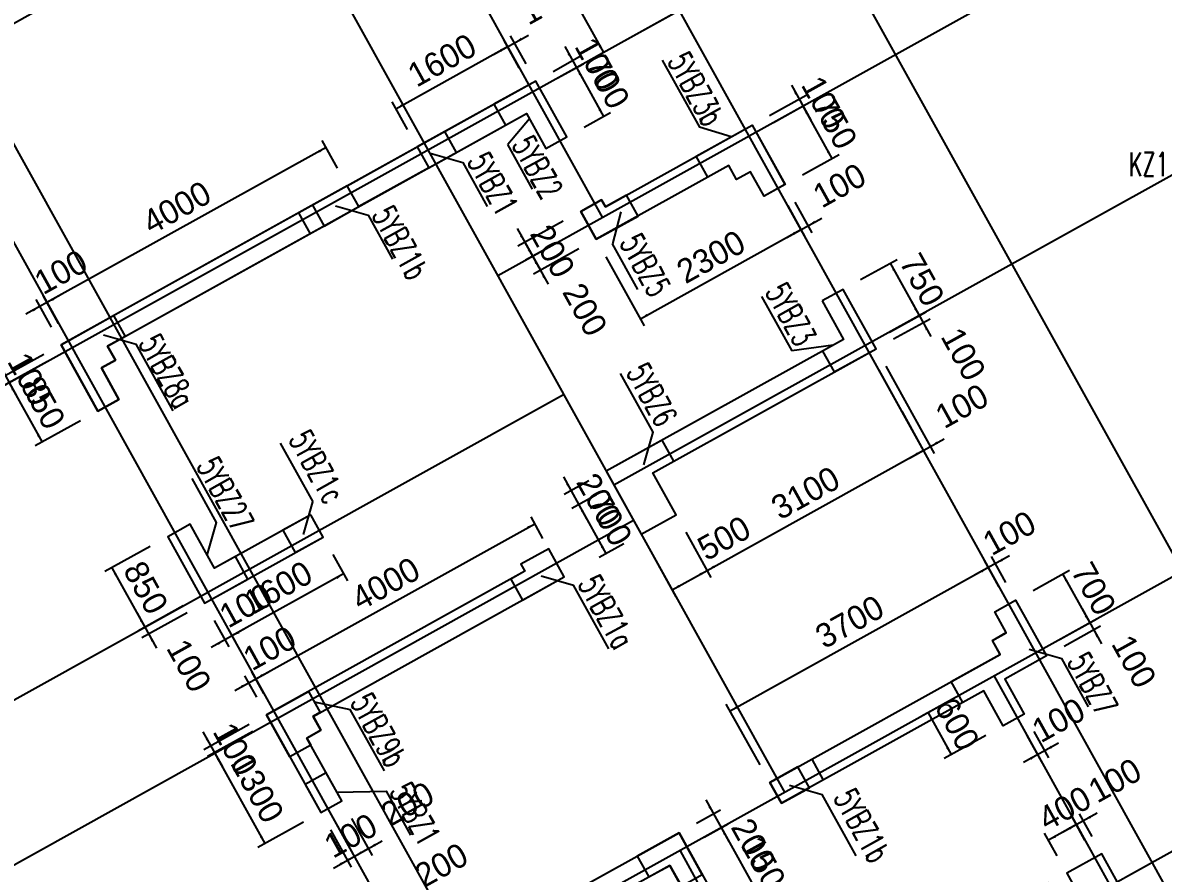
# Model space of a CAD drawing. Extents: x 387171 to 699106, y 11966 to 245688.
# Drawn here: x 493817 to 508102, y 124919 to 135566 of the extents above; entities that cross this region are included whole.
import ezdxf

# ---------------------------------------------------------------- set-up
doc = ezdxf.new("R2010")
doc.units = 0
doc.header["$LTSCALE"] = 100
doc.header["$MEASUREMENT"] = 0
doc.linetypes.add('DASHED', pattern=[19.05, 12.7, -6.35])
for name, color, linetype in [('22000', 2, 'Continuous'), ('b边缘构件', 235, 'Continuous'), ('colu-主楼', 7, 'Continuous'), ('COLU_DASH', 9, 'DASHED'), ('DOTE', 253, 'Continuous'), ('L-AXIS', 3, 'Continuous'), ('NUM', 7, 'Continuous'), ('wall-主楼', 2, 'Continuous'), ('Y阴影', 254, 'Continuous'), ('小尺寸', 4, 'Continuous'), ('边缘构件标注', 1, 'Continuous')]:
    doc.layers.add(name, color=color, linetype=linetype)
doc.styles.add('hztxt', font='hztxt')
doc.styles.get("Standard").update_dxf_attribs({"font": 'standard'})
doc.dimstyles.get("Standard").update_dxf_attribs({"dimtxt": 300, "dimasz": 100, "dimexe": 100, "dimexo": 250, "dimgap": 100, "dimtad": 0, "dimtoh": 1, "dimdec": 0, "dimdsep": 46, "dimcen": 0.09, "dimclrt": 7, "dimadec": 0, "dimazin": 0, "dimtfac": 1, "dimtdec": 4, "dimtofl": 0, "dimtmove": 0, "dimatfit": 3, "dimfxl": 1, "dimtolj": 1, "dimtzin": 0, "dimarcsym": 0})

# ---------------------------------------------------------------- blocks, each defined once
blk = doc.blocks.new('*D2511')
at = {"layer": 'L-AXIS', "color": 0, "linetype": 'ByBlock', "lineweight": -2}
for p, q in [((497348, 136753), (496946, 137476)), ((493061, 135204), (496995, 137389)), ((493414, 134569), (493012, 135292))]:
    blk.add_line(p, q, dxfattribs=at)
for points in [[(496995, 137389), (496915, 137326), (496899, 137355)], [(493061, 135204), (493140, 135267), (493156, 135238)]]:
    blk.add_solid(points, dxfattribs=at)
at = {"layer": 'L-AXIS', "color": 7, "linetype": 'Continuous', "lineweight": -2, "insert": (494834, 136667), "char_height": 300, "width": 790, "attachment_point": 5, "rotation": 29.0454, "style": 'hztxt'}
blk.add_mtext('4500', dxfattribs=at)
blk = doc.blocks.new('*D2811')
at = {"layer": 'L-AXIS', "color": 0, "linetype": 'ByBlock', "lineweight": -2}
for p, q in [((502575, 138566), (499922, 137091)), ((500009, 137140), (501093, 135192)), ((503658, 136618), (501005, 135143))]:
    blk.add_line(p, q, dxfattribs=at)
for points in [[(500009, 137140), (500072, 137060), (500043, 137044)], [(501093, 135192), (501029, 135271), (501059, 135287)]]:
    blk.add_solid(points, dxfattribs=at)
at = {"layer": 'L-AXIS', "color": 7, "linetype": 'Continuous', "lineweight": -2, "insert": (500857, 136336), "char_height": 300, "width": 775, "attachment_point": 5, "rotation": 299.0809, "style": 'hztxt'}
blk.add_mtext('2229', dxfattribs=at)
blk = doc.blocks.new('*D421')
at = {"layer": '小尺寸', "color": 0, "linetype": 'ByBlock', "lineweight": -2}
for p, q in [((507276, 125672), (506839, 125429)), ((507122, 125332), (506965, 125614)), ((507210, 125380), (507053, 125663))]:
    blk.add_line(p, q, dxfattribs=at)
for points in [[(507101, 125575), (507181, 125638), (507197, 125609)], [(507014, 125527), (506935, 125463), (506918, 125493)]]:
    blk.add_solid(points, dxfattribs=at)
at = {"layer": '小尺寸', "color": 7, "linetype": 'Continuous', "lineweight": -2, "insert": (507496, 126080), "char_height": 300, "width": 476.67, "attachment_point": 5, "rotation": 29.0454, "style": 'hztxt'}
blk.add_mtext('100', dxfattribs=at)
blk = doc.blocks.new('*D2886')
at = {"layer": '小尺寸', "color": 0, "linetype": 'ByBlock', "lineweight": -2}
for p, q in [((507122, 125332), (506965, 125614)), ((506772, 125138), (506616, 125420)), ((507014, 125527), (506664, 125332))]:
    blk.add_line(p, q, dxfattribs=at)
for points in [[(507014, 125527), (506935, 125463), (506918, 125493)], [(506664, 125332), (506744, 125395), (506760, 125366)]]:
    blk.add_solid(points, dxfattribs=at)
at = {"layer": '小尺寸', "color": 7, "linetype": 'Continuous', "lineweight": -2, "insert": (506867, 125731), "char_height": 300, "width": 576.67, "attachment_point": 5, "rotation": 29.0454, "style": 'hztxt'}
blk.add_mtext('400', dxfattribs=at)
blk = doc.blocks.new('*D3375')
at = {"layer": '小尺寸', "color": 0, "linetype": 'ByBlock', "lineweight": -2}
for p, q in [((506675, 124798), (506107, 124482)), ((506194, 124531), (506389, 124181)), ((506869, 124448), (506301, 124132))]:
    blk.add_line(p, q, dxfattribs=at)
for points in [[(506194, 124531), (506257, 124451), (506228, 124435)], [(506389, 124181), (506325, 124260), (506355, 124277)]]:
    blk.add_solid(points, dxfattribs=at)
at = {"layer": '小尺寸', "color": 7, "linetype": 'Continuous', "lineweight": -2, "insert": (506593, 124328), "char_height": 300, "width": 576.67, "attachment_point": 5, "rotation": 299.0454, "style": 'hztxt'}
blk.add_mtext('400', dxfattribs=at)
blk = doc.blocks.new('*D3828')
at = {"layer": '小尺寸', "color": 0, "linetype": 'ByBlock', "lineweight": -2}
for p, q in [((501004, 129655), (500695, 129484)), ((500782, 129532), (501122, 128920)), ((501344, 129043), (501035, 128872))]:
    blk.add_line(p, q, dxfattribs=at)
for points in [[(500782, 129532), (500845, 129453), (500816, 129437)], [(501122, 128920), (501059, 128999), (501088, 129016)]]:
    blk.add_solid(points, dxfattribs=at)
at = {"layer": '小尺寸', "color": 7, "linetype": 'Continuous', "lineweight": -2, "insert": (501171, 129348), "char_height": 300, "width": 566.67, "attachment_point": 5, "rotation": 299.0454, "style": 'hztxt'}
blk.add_mtext('700', dxfattribs=at)
blk = doc.blocks.new('*D3771')
at = {"layer": '小尺寸', "color": 0, "linetype": 'ByBlock', "lineweight": -2}
for p, q in [((502121, 129189), (502436, 128620)), ((501683, 128946), (501999, 128378)), ((501950, 128465), (502388, 128708))]:
    blk.add_line(p, q, dxfattribs=at)
for points in [[(502388, 128708), (502308, 128645), (502292, 128674)], [(501950, 128465), (502030, 128528), (502046, 128499)]]:
    blk.add_solid(points, dxfattribs=at)
at = {"layer": '小尺寸', "color": 7, "linetype": 'Continuous', "lineweight": -2, "insert": (502601, 129113), "char_height": 300, "width": 566.67, "attachment_point": 5, "rotation": 29.0454, "style": 'hztxt'}
blk.add_mtext('500', dxfattribs=at)
blk = doc.blocks.new('*D1862')
at = {"layer": '小尺寸', "color": 0, "linetype": 'ByBlock', "lineweight": -2}
for p, q in [((504539, 131218), (505146, 130125)), ((504627, 131267), (505234, 130174)), ((504923, 130116), (505360, 130359))]:
    blk.add_line(p, q, dxfattribs=at)
for points in [[(505185, 130261), (505265, 130325), (505281, 130295)], [(505098, 130213), (505018, 130150), (505002, 130179)]]:
    blk.add_solid(points, dxfattribs=at)
at = {"layer": '小尺寸', "color": 7, "linetype": 'Continuous', "lineweight": -2, "insert": (505580, 130767), "char_height": 300, "width": 476.67, "attachment_point": 5, "rotation": 29.0454, "style": 'hztxt'}
blk.add_mtext('100', dxfattribs=at)
blk = doc.blocks.new('*D3743')
at = {"layer": '小尺寸', "color": 0, "linetype": 'ByBlock', "lineweight": -2}
for p, q in [((496652, 126781), (496084, 126465)), ((496074, 126689), (496317, 126251)), ((496700, 126693), (496132, 126378))]:
    blk.add_line(p, q, dxfattribs=at)
for points in [[(496171, 126514), (496108, 126593), (496137, 126609)], [(496220, 126426), (496283, 126347), (496254, 126331)]]:
    blk.add_solid(points, dxfattribs=at)
at = {"layer": '小尺寸', "color": 7, "linetype": 'Continuous', "lineweight": -2, "insert": (496480, 126472), "char_height": 300, "width": 476.67, "attachment_point": 5, "rotation": 299.0454, "style": 'hztxt'}
blk.add_mtext('100', dxfattribs=at)
blk = doc.blocks.new('*D3675')
at = {"layer": '小尺寸', "color": 0, "linetype": 'ByBlock', "lineweight": -2}
for p, q in [((496700, 126693), (496132, 126378)), ((496220, 126426), (496851, 125290)), ((497332, 125557), (496763, 125241))]:
    blk.add_line(p, q, dxfattribs=at)
for points in [[(496220, 126426), (496283, 126347), (496254, 126331)], [(496851, 125290), (496788, 125369), (496817, 125385)]]:
    blk.add_solid(points, dxfattribs=at)
at = {"layer": '小尺寸', "color": 7, "linetype": 'Continuous', "lineweight": -2, "insert": (496754, 125979), "char_height": 300, "width": 690, "attachment_point": 5, "rotation": 299.0454, "style": 'hztxt'}
blk.add_mtext('1300', dxfattribs=at)
blk = doc.blocks.new('*D3906')
at = {"layer": '小尺寸', "color": 0, "linetype": 'ByBlock', "lineweight": -2}
for p, q in [((495414, 129010), (494846, 128694)), ((494933, 128743), (495346, 128000)), ((495827, 128267), (495258, 127951))]:
    blk.add_line(p, q, dxfattribs=at)
for points in [[(494933, 128743), (494996, 128664), (494967, 128648)], [(495346, 128000), (495283, 128079), (495312, 128095)]]:
    blk.add_solid(points, dxfattribs=at)
at = {"layer": '小尺寸', "color": 7, "linetype": 'Continuous', "lineweight": -2, "insert": (495358, 128493), "char_height": 300, "width": 566.67, "attachment_point": 5, "rotation": 299.0454, "style": 'hztxt'}
blk.add_mtext('850', dxfattribs=at)
blk = doc.blocks.new('*D4111')
at = {"layer": '小尺寸', "color": 0, "linetype": 'ByBlock', "lineweight": -2}
for p, q in [((495249, 128175), (495491, 127738)), ((495827, 128267), (495258, 127951)), ((495875, 128180), (495307, 127864))]:
    blk.add_line(p, q, dxfattribs=at)
for points in [[(495346, 128000), (495283, 128079), (495312, 128095)], [(495394, 127913), (495457, 127833), (495428, 127817)]]:
    blk.add_solid(points, dxfattribs=at)
at = {"layer": '小尺寸', "color": 7, "linetype": 'Continuous', "lineweight": -2, "insert": (495899, 127518), "char_height": 300, "width": 476.67, "attachment_point": 5, "rotation": 299.0454, "style": 'hztxt'}
blk.add_mtext('100', dxfattribs=at)
blk = doc.blocks.new('*D267')
at = {"layer": '小尺寸', "color": 0, "linetype": 'ByBlock', "lineweight": -2}
for p, q in [((494079, 131414), (493510, 131099)), ((493501, 131322), (493744, 130885)), ((494127, 131327), (493559, 131011))]:
    blk.add_line(p, q, dxfattribs=at)
for points in [[(493598, 131147), (493535, 131227), (493564, 131243)], [(493646, 131060), (493710, 130980), (493680, 130964)]]:
    blk.add_solid(points, dxfattribs=at)
at = {"layer": '小尺寸', "color": 7, "linetype": 'Continuous', "lineweight": -2, "insert": (493907, 131106), "char_height": 300, "width": 476.67, "attachment_point": 5, "rotation": 299.0454, "style": 'hztxt'}
blk.add_mtext('100', dxfattribs=at)
blk = doc.blocks.new('*D2731')
at = {"layer": '小尺寸', "color": 0, "linetype": 'ByBlock', "lineweight": -2}
for p, q in [((494127, 131327), (493559, 131011)), ((493646, 131060), (494059, 130317)), ((494540, 130584), (493972, 130268))]:
    blk.add_line(p, q, dxfattribs=at)
for points in [[(493646, 131060), (493710, 130980), (493680, 130964)], [(494059, 130317), (493996, 130396), (494025, 130412)]]:
    blk.add_solid(points, dxfattribs=at)
at = {"layer": '小尺寸', "color": 7, "linetype": 'Continuous', "lineweight": -2, "insert": (494071, 130810), "char_height": 300, "width": 566.67, "attachment_point": 5, "rotation": 299.0454, "style": 'hztxt'}
blk.add_mtext('850', dxfattribs=at)
blk = doc.blocks.new('*D2961')
at = {"layer": '小尺寸', "color": 0, "linetype": 'ByBlock', "lineweight": -2}
for p, q in [((500461, 134958), (500791, 135142)), ((500606, 135268), (500849, 134831)), ((500509, 134871), (500839, 135054))]:
    blk.add_line(p, q, dxfattribs=at)
for points in [[(500703, 135093), (500640, 135172), (500669, 135189)], [(500752, 135006), (500815, 134926), (500786, 134910)]]:
    blk.add_solid(points, dxfattribs=at)
at = {"layer": '小尺寸', "color": 7, "linetype": 'Continuous', "lineweight": -2, "insert": (501012, 135051), "char_height": 300, "width": 476.67, "attachment_point": 5, "rotation": 299.0454, "style": 'hztxt'}
blk.add_mtext('100', dxfattribs=at)
blk = doc.blocks.new('*D2905')
at = {"layer": '小尺寸', "color": 0, "linetype": 'ByBlock', "lineweight": -2}
for p, q in [((500509, 134871), (500839, 135054)), ((500752, 135006), (501092, 134394)), ((500849, 134259), (501179, 134442))]:
    blk.add_line(p, q, dxfattribs=at)
for points in [[(500752, 135006), (500815, 134926), (500786, 134910)], [(501092, 134394), (501028, 134473), (501058, 134489)]]:
    blk.add_solid(points, dxfattribs=at)
at = {"layer": '小尺寸', "color": 7, "linetype": 'Continuous', "lineweight": -2, "insert": (501140, 134821), "char_height": 300, "width": 566.67, "attachment_point": 5, "rotation": 299.0454, "style": 'hztxt'}
blk.add_mtext('700', dxfattribs=at)
blk = doc.blocks.new('*D3134')
at = {"layer": '小尺寸', "color": 0, "linetype": 'ByBlock', "lineweight": -2}
for p, q in [((500035, 135004), (499841, 135354)), ((498490, 134490), (499889, 135267)), ((498636, 134228), (498442, 134577))]:
    blk.add_line(p, q, dxfattribs=at)
for points in [[(499889, 135267), (499810, 135203), (499794, 135233)], [(498490, 134490), (498570, 134553), (498586, 134524)]]:
    blk.add_solid(points, dxfattribs=at)
at = {"layer": '小尺寸', "color": 7, "linetype": 'Continuous', "lineweight": -2, "insert": (499068, 135097), "char_height": 300, "width": 685, "attachment_point": 5, "rotation": 29.0454, "style": 'hztxt'}
blk.add_mtext('1600', dxfattribs=at)
blk = doc.blocks.new('*D3335')
at = {"layer": '小尺寸', "color": 0, "linetype": 'ByBlock', "lineweight": -2}
for p, q in [((499714, 135170), (500151, 135412)), ((500035, 135004), (499841, 135354)), ((500122, 135053), (499928, 135403))]:
    blk.add_line(p, q, dxfattribs=at)
for points in [[(499977, 135315), (500056, 135378), (500072, 135349)], [(499889, 135267), (499810, 135203), (499794, 135233)]]:
    blk.add_solid(points, dxfattribs=at)
at = {"layer": '小尺寸', "color": 7, "linetype": 'Continuous', "lineweight": -2, "insert": (500371, 135820), "char_height": 300, "width": 476.67, "attachment_point": 5, "rotation": 29.0454, "style": 'hztxt'}
blk.add_mtext('100', dxfattribs=at)
blk = doc.blocks.new('*D1401')
at = {"layer": '小尺寸', "color": 0, "linetype": 'ByBlock', "lineweight": -2}
for p, q in [((500009, 132992), (500300, 132467)), ((500587, 133084), (500018, 132768)), ((500684, 132909), (500115, 132593))]:
    blk.add_line(p, q, dxfattribs=at)
for points in [[(500106, 132817), (500043, 132896), (500072, 132912)], [(500203, 132642), (500266, 132563), (500237, 132546)]]:
    blk.add_solid(points, dxfattribs=at)
at = {"layer": '小尺寸', "color": 7, "linetype": 'Continuous', "lineweight": -2, "insert": (500453, 132706), "char_height": 300, "width": 566.67, "attachment_point": 5, "rotation": 299.0454, "style": 'hztxt'}
blk.add_mtext('200', dxfattribs=at)
blk = doc.blocks.new('*D1905')
at = {"layer": '小尺寸', "color": 0, "linetype": 'ByBlock', "lineweight": -2}
for p, q in [((503398, 133273), (503612, 132888)), ((503486, 133321), (503699, 132937)), ((503389, 132878), (503826, 133121))]:
    blk.add_line(p, q, dxfattribs=at)
for points in [[(503651, 133024), (503730, 133087), (503746, 133058)], [(503563, 132976), (503484, 132912), (503468, 132942)]]:
    blk.add_solid(points, dxfattribs=at)
at = {"layer": '小尺寸', "color": 7, "linetype": 'Continuous', "lineweight": -2, "insert": (504046, 133529), "char_height": 300, "width": 476.67, "attachment_point": 5, "rotation": 29.0454, "style": 'hztxt'}
blk.add_mtext('100', dxfattribs=at)
blk = doc.blocks.new('*D218')
at = {"layer": '小尺寸', "color": 0, "linetype": 'ByBlock', "lineweight": -2}
for p, q in [((500684, 132909), (500115, 132593)), ((500106, 132817), (500397, 132292)), ((500781, 132734), (500213, 132418))]:
    blk.add_line(p, q, dxfattribs=at)
for points in [[(500203, 132642), (500140, 132721), (500169, 132737)], [(500300, 132467), (500363, 132388), (500334, 132372)]]:
    blk.add_solid(points, dxfattribs=at)
at = {"layer": '小尺寸', "color": 7, "linetype": 'Continuous', "lineweight": -2, "insert": (500859, 131975), "char_height": 300, "width": 566.67, "attachment_point": 5, "rotation": 299.0454, "style": 'hztxt'}
blk.add_mtext('200', dxfattribs=at)
blk = doc.blocks.new('*D450')
at = {"layer": '小尺寸', "color": 0, "linetype": 'ByBlock', "lineweight": -2}
for p, q in [((503398, 133273), (503612, 132888)), ((501553, 131859), (503563, 132976)), ((501121, 132637), (501601, 131771))]:
    blk.add_line(p, q, dxfattribs=at)
for points in [[(503563, 132976), (503484, 132912), (503468, 132942)], [(501553, 131859), (501632, 131922), (501648, 131893)]]:
    blk.add_solid(points, dxfattribs=at)
at = {"layer": '小尺寸', "color": 7, "linetype": 'Continuous', "lineweight": -2, "insert": (502437, 132636), "char_height": 300, "width": 780, "attachment_point": 5, "rotation": 29.0454, "style": 'hztxt'}
blk.add_mtext('2300', dxfattribs=at)
blk = doc.blocks.new('*D699')
at = {"layer": '小尺寸', "color": 0, "linetype": 'ByBlock', "lineweight": -2}
for p, q in [((503444, 134785), (503686, 134348)), ((503170, 134404), (503628, 134658)), ((503219, 134317), (503677, 134571))]:
    blk.add_line(p, q, dxfattribs=at)
for points in [[(503541, 134610), (503478, 134689), (503507, 134705)], [(503589, 134523), (503652, 134443), (503623, 134427)]]:
    blk.add_solid(points, dxfattribs=at)
at = {"layer": '小尺寸', "color": 7, "linetype": 'Continuous', "lineweight": -2, "insert": (503850, 134568), "char_height": 300, "width": 476.67, "attachment_point": 5, "rotation": 299.0454, "style": 'hztxt'}
blk.add_mtext('100', dxfattribs=at)
blk = doc.blocks.new('*D1258')
at = {"layer": '小尺寸', "color": 0, "linetype": 'ByBlock', "lineweight": -2}
for p, q in [((503219, 134317), (503677, 134571)), ((503589, 134523), (503953, 133867)), ((503583, 133661), (504041, 133915))]:
    blk.add_line(p, q, dxfattribs=at)
for points in [[(503589, 134523), (503652, 134443), (503623, 134427)], [(503953, 133867), (503890, 133946), (503919, 133962)]]:
    blk.add_solid(points, dxfattribs=at)
at = {"layer": '小尺寸', "color": 7, "linetype": 'Continuous', "lineweight": -2, "insert": (503990, 134316), "char_height": 300, "width": 566.67, "attachment_point": 5, "rotation": 299.0454, "style": 'hztxt'}
blk.add_mtext('750', dxfattribs=at)
blk = doc.blocks.new('*D3668')
at = {"layer": '小尺寸', "color": 0, "linetype": 'ByBlock', "lineweight": -2}
for p, q in [((504311, 132350), (504769, 132604)), ((504682, 132555), (505046, 131900)), ((504675, 131694), (505133, 131948))]:
    blk.add_line(p, q, dxfattribs=at)
for points in [[(504682, 132555), (504745, 132476), (504716, 132460)], [(505046, 131900), (504983, 131979), (505012, 131995)]]:
    blk.add_solid(points, dxfattribs=at)
at = {"layer": '小尺寸', "color": 7, "linetype": 'Continuous', "lineweight": -2, "insert": (505082, 132349), "char_height": 300, "width": 566.67, "attachment_point": 5, "rotation": 299.0454, "style": 'hztxt'}
blk.add_mtext('750', dxfattribs=at)
blk = doc.blocks.new('*D3882')
at = {"layer": '小尺寸', "color": 0, "linetype": 'ByBlock', "lineweight": -2}
for p, q in [((504949, 132075), (505191, 131638)), ((504675, 131694), (505133, 131948)), ((504724, 131607), (505182, 131861))]:
    blk.add_line(p, q, dxfattribs=at)
for points in [[(505046, 131900), (504983, 131979), (505012, 131995)], [(505094, 131812), (505157, 131733), (505128, 131717)]]:
    blk.add_solid(points, dxfattribs=at)
at = {"layer": '小尺寸', "color": 7, "linetype": 'Continuous', "lineweight": -2, "insert": (505599, 131418), "char_height": 300, "width": 476.67, "attachment_point": 5, "rotation": 299.0454, "style": 'hztxt'}
blk.add_mtext('100', dxfattribs=at)
blk = doc.blocks.new('*D4115')
at = {"layer": '小尺寸', "color": 0, "linetype": 'ByBlock', "lineweight": -2}
for p, q in [((500588, 129882), (500879, 129357)), ((500907, 129830), (500598, 129658)), ((501004, 129655), (500695, 129484))]:
    blk.add_line(p, q, dxfattribs=at)
for points in [[(500685, 129707), (500622, 129786), (500651, 129802)], [(500782, 129532), (500845, 129453), (500816, 129437)]]:
    blk.add_solid(points, dxfattribs=at)
at = {"layer": '小尺寸', "color": 7, "linetype": 'Continuous', "lineweight": -2, "insert": (501033, 129596), "char_height": 300, "width": 566.67, "attachment_point": 5, "rotation": 299.0454, "style": 'hztxt'}
blk.add_mtext('200', dxfattribs=at)
blk = doc.blocks.new('*D2164')
at = {"layer": '小尺寸', "color": 0, "linetype": 'ByBlock', "lineweight": -2}
for p, q in [((504831, 130694), (505146, 130125)), ((502388, 128708), (505098, 130213)), ((502121, 129189), (502436, 128620))]:
    blk.add_line(p, q, dxfattribs=at)
for points in [[(505098, 130213), (505018, 130150), (505002, 130179)], [(502388, 128708), (502467, 128771), (502483, 128742)]]:
    blk.add_solid(points, dxfattribs=at)
at = {"layer": '小尺寸', "color": 7, "linetype": 'Continuous', "lineweight": -2, "insert": (503621, 129679), "char_height": 300, "width": 775, "attachment_point": 5, "rotation": 29.0454, "style": 'hztxt'}
blk.add_mtext('3100', dxfattribs=at)
blk = doc.blocks.new('*D4080')
at = {"layer": '小尺寸', "color": 0, "linetype": 'ByBlock', "lineweight": -2}
for p, q in [((505582, 127165), (505069, 126879)), ((505156, 126928), (505447, 126404)), ((505879, 126643), (505360, 126355))]:
    blk.add_line(p, q, dxfattribs=at)
for points in [[(505156, 126928), (505219, 126849), (505190, 126833)], [(505447, 126404), (505384, 126483), (505413, 126499)]]:
    blk.add_solid(points, dxfattribs=at)
at = {"layer": '小尺寸', "color": 7, "linetype": 'Continuous', "lineweight": -2, "insert": (505520, 126787), "char_height": 300, "width": 556.67, "attachment_point": 5, "rotation": 299.0454, "style": 'hztxt'}
blk.add_mtext('600', dxfattribs=at)
blk = doc.blocks.new('*D4317')
at = {"layer": '小尺寸', "color": 0, "linetype": 'ByBlock', "lineweight": -2}
for p, q in [((506472, 128459), (506930, 128714)), ((506842, 128665), (507182, 128053)), ((506812, 127848), (507269, 128102))]:
    blk.add_line(p, q, dxfattribs=at)
for points in [[(506842, 128665), (506905, 128586), (506876, 128570)], [(507182, 128053), (507119, 128133), (507148, 128149)]]:
    blk.add_solid(points, dxfattribs=at)
at = {"layer": '小尺寸', "color": 7, "linetype": 'Continuous', "lineweight": -2, "insert": (507231, 128481), "char_height": 300, "width": 566.67, "attachment_point": 5, "rotation": 299.0454, "style": 'hztxt'}
blk.add_mtext('700', dxfattribs=at)
blk = doc.blocks.new('*D2427')
at = {"layer": '小尺寸', "color": 0, "linetype": 'ByBlock', "lineweight": -2}
for p, q in [((507085, 128228), (507328, 127791)), ((506812, 127848), (507269, 128102)), ((506860, 127760), (507318, 128014))]:
    blk.add_line(p, q, dxfattribs=at)
for points in [[(507182, 128053), (507119, 128133), (507148, 128149)], [(507231, 127966), (507294, 127886), (507265, 127870)]]:
    blk.add_solid(points, dxfattribs=at)
at = {"layer": '小尺寸', "color": 7, "linetype": 'Continuous', "lineweight": -2, "insert": (507736, 127571), "char_height": 300, "width": 476.67, "attachment_point": 5, "rotation": 299.0454, "style": 'hztxt'}
blk.add_mtext('100', dxfattribs=at)
blk = doc.blocks.new('*D2667')
at = {"layer": '小尺寸', "color": 0, "linetype": 'ByBlock', "lineweight": -2}
for p, q in [((506394, 126643), (506576, 126315)), ((506481, 126692), (506664, 126363)), ((506790, 126548), (506353, 126305))]:
    blk.add_line(p, q, dxfattribs=at)
for points in [[(506615, 126451), (506694, 126514), (506711, 126485)], [(506528, 126402), (506448, 126339), (506432, 126368)]]:
    blk.add_solid(points, dxfattribs=at)
at = {"layer": '小尺寸', "color": 7, "linetype": 'Continuous', "lineweight": -2, "insert": (506790, 126834), "char_height": 300, "width": 476.67, "attachment_point": 5, "rotation": 29.0454, "style": 'hztxt'}
blk.add_mtext('100', dxfattribs=at)
blk = doc.blocks.new('*D3154')
at = {"layer": '小尺寸', "color": 0, "linetype": 'ByBlock', "lineweight": -2}
for p, q in [((506175, 128891), (505738, 128649)), ((506132, 128557), (505951, 128882)), ((506044, 128508), (505864, 128833))]:
    blk.add_line(p, q, dxfattribs=at)
for points in [[(506000, 128794), (506079, 128857), (506095, 128828)], [(505913, 128746), (505833, 128683), (505817, 128712)]]:
    blk.add_solid(points, dxfattribs=at)
at = {"layer": '小尺寸', "color": 7, "linetype": 'Continuous', "lineweight": -2, "insert": (506174, 129177), "char_height": 300, "width": 476.67, "attachment_point": 5, "rotation": 29.0454, "style": 'hztxt'}
blk.add_mtext('100', dxfattribs=at)
blk = doc.blocks.new('*D1023')
at = {"layer": '小尺寸', "color": 0, "linetype": 'ByBlock', "lineweight": -2}
for p, q in [((497616, 134004), (494119, 132062)), ((497760, 133745), (497568, 134092)), ((494263, 131803), (494071, 132150))]:
    blk.add_line(p, q, dxfattribs=at)
for points in [[(497616, 134004), (497537, 133941), (497521, 133970)], [(494119, 132062), (494198, 132125), (494215, 132096)]]:
    blk.add_solid(points, dxfattribs=at)
at = {"layer": '小尺寸', "color": 7, "linetype": 'Continuous', "lineweight": -2, "insert": (495746, 133252), "char_height": 300, "width": 790, "attachment_point": 5, "rotation": 29.0454, "style": 'hztxt'}
blk.add_mtext('4000', dxfattribs=at)
blk = doc.blocks.new('*D1296')
at = {"layer": '小尺寸', "color": 0, "linetype": 'ByBlock', "lineweight": -2}
for p, q in [((494294, 132159), (493857, 131917)), ((494263, 131803), (494071, 132150)), ((494176, 131754), (493983, 132101))]:
    blk.add_line(p, q, dxfattribs=at)
for points in [[(494032, 132014), (493952, 131951), (493936, 131980)], [(494119, 132062), (494198, 132125), (494215, 132096)]]:
    blk.add_solid(points, dxfattribs=at)
at = {"layer": '小尺寸', "color": 7, "linetype": 'Continuous', "lineweight": -2, "insert": (494294, 132445), "char_height": 300, "width": 476.67, "attachment_point": 5, "rotation": 29.0454, "style": 'hztxt'}
blk.add_mtext('100', dxfattribs=at)
blk = doc.blocks.new('*D3714')
at = {"layer": '小尺寸', "color": 0, "linetype": 'ByBlock', "lineweight": -2}
for p, q in [((496473, 127206), (496910, 127449)), ((496836, 127169), (496686, 127439)), ((496749, 127121), (496599, 127391))]:
    blk.add_line(p, q, dxfattribs=at)
for points in [[(496735, 127352), (496814, 127415), (496830, 127386)], [(496648, 127303), (496568, 127240), (496552, 127269)]]:
    blk.add_solid(points, dxfattribs=at)
at = {"layer": '小尺寸', "color": 7, "linetype": 'Continuous', "lineweight": -2, "insert": (496909, 127735), "char_height": 300, "width": 476.67, "attachment_point": 5, "rotation": 29.0454, "style": 'hztxt'}
blk.add_mtext('100', dxfattribs=at)
blk = doc.blocks.new('*D3671')
at = {"layer": '小尺寸', "color": 0, "linetype": 'ByBlock', "lineweight": -2}
for p, q in [((496735, 127352), (500232, 129294)), ((500333, 129111), (500183, 129381)), ((496836, 127169), (496686, 127439))]:
    blk.add_line(p, q, dxfattribs=at)
for points in [[(500232, 129294), (500153, 129231), (500136, 129260)], [(496735, 127352), (496814, 127415), (496830, 127386)]]:
    blk.add_solid(points, dxfattribs=at)
at = {"layer": '小尺寸', "color": 7, "linetype": 'Continuous', "lineweight": -2, "insert": (498362, 128542), "char_height": 300, "width": 790, "attachment_point": 5, "rotation": 29.0454, "style": 'hztxt'}
blk.add_mtext('4000', dxfattribs=at)
blk = doc.blocks.new('*D3888')
at = {"layer": '小尺寸', "color": 0, "linetype": 'ByBlock', "lineweight": -2}
for p, q in [((497701, 128908), (497884, 128578)), ((497836, 128665), (496437, 127889)), ((496302, 128131), (496486, 127801))]:
    blk.add_line(p, q, dxfattribs=at)
for points in [[(497836, 128665), (497756, 128602), (497740, 128631)], [(496437, 127889), (496516, 127952), (496533, 127923)]]:
    blk.add_solid(points, dxfattribs=at)
at = {"layer": '小尺寸', "color": 7, "linetype": 'Continuous', "lineweight": -2, "insert": (497015, 128495), "char_height": 300, "width": 685, "attachment_point": 5, "rotation": 29.0454, "style": 'hztxt'}
blk.add_mtext('1600', dxfattribs=at)
blk = doc.blocks.new('*D4123')
at = {"layer": '小尺寸', "color": 0, "linetype": 'ByBlock', "lineweight": -2}
for p, q in [((496302, 128131), (496486, 127801)), ((496215, 128082), (496398, 127753)), ((496612, 127986), (496175, 127743))]:
    blk.add_line(p, q, dxfattribs=at)
for points in [[(496437, 127889), (496516, 127952), (496533, 127923)], [(496350, 127840), (496270, 127777), (496254, 127806)]]:
    blk.add_solid(points, dxfattribs=at)
at = {"layer": '小尺寸', "color": 7, "linetype": 'Continuous', "lineweight": -2, "insert": (496611, 128271), "char_height": 300, "width": 476.67, "attachment_point": 5, "rotation": 29.0454, "style": 'hztxt'}
blk.add_mtext('100', dxfattribs=at)
blk = doc.blocks.new('*D2972')
at = {"layer": '小尺寸', "color": 0, "linetype": 'ByBlock', "lineweight": -2}
for p, q in [((497671, 125460), (497931, 124993)), ((497759, 125508), (498018, 125042)), ((497707, 124983), (498144, 125226))]:
    blk.add_line(p, q, dxfattribs=at)
for points in [[(497970, 125129), (498049, 125192), (498065, 125163)], [(497882, 125080), (497803, 125017), (497787, 125046)]]:
    blk.add_solid(points, dxfattribs=at)
at = {"layer": '小尺寸', "color": 7, "linetype": 'Continuous', "lineweight": -2, "insert": (497924, 125389), "char_height": 300, "width": 476.67, "attachment_point": 5, "rotation": 29.0454, "style": 'hztxt'}
blk.add_mtext('100', dxfattribs=at)
blk = doc.blocks.new('*D3195')
at = {"layer": '小尺寸', "color": 0, "linetype": 'ByBlock', "lineweight": -2}
for p, q in [((497934, 125605), (498193, 125139)), ((497759, 125508), (498018, 125042)), ((497795, 125032), (498319, 125323))]:
    blk.add_line(p, q, dxfattribs=at)
for points in [[(498144, 125226), (498224, 125289), (498240, 125260)], [(497970, 125129), (497890, 125066), (497874, 125095)]]:
    blk.add_solid(points, dxfattribs=at)
at = {"layer": '小尺寸', "color": 7, "linetype": 'Continuous', "lineweight": -2, "insert": (498636, 125785), "char_height": 300, "width": 566.67, "attachment_point": 5, "rotation": 29.0454, "style": 'hztxt'}
blk.add_mtext('200', dxfattribs=at)
blk = doc.blocks.new('*D3421')
at = {"layer": '小尺寸', "color": 0, "linetype": 'ByBlock', "lineweight": -2}
for p, q in [((498744, 124558), (498220, 124266)), ((498536, 124109), (498346, 124451)), ((498711, 124207), (498521, 124548))]:
    blk.add_line(p, q, dxfattribs=at)
for points in [[(498569, 124461), (498649, 124524), (498665, 124495)], [(498395, 124364), (498315, 124300), (498299, 124330)]]:
    blk.add_solid(points, dxfattribs=at)
at = {"layer": '小尺寸', "color": 7, "linetype": 'Continuous', "lineweight": -2, "insert": (499061, 125020), "char_height": 300, "width": 566.67, "attachment_point": 5, "rotation": 29.0454, "style": 'hztxt'}
blk.add_mtext('200', dxfattribs=at)
blk = doc.blocks.new('*D1462')
at = {"layer": '小尺寸', "color": 0, "linetype": 'ByBlock', "lineweight": -2}
for p, q in [((502256, 125546), (502555, 125713)), ((502371, 125839), (502662, 125314)), ((502353, 125371), (502652, 125538))]:
    blk.add_line(p, q, dxfattribs=at)
for points in [[(502468, 125664), (502405, 125743), (502434, 125760)], [(502565, 125489), (502628, 125410), (502599, 125394)]]:
    blk.add_solid(points, dxfattribs=at)
at = {"layer": '小尺寸', "color": 7, "linetype": 'Continuous', "lineweight": -2, "insert": (502970, 125275), "char_height": 300, "width": 566.67, "attachment_point": 5, "rotation": 299.0454, "style": 'hztxt'}
blk.add_mtext('200', dxfattribs=at)
blk = doc.blocks.new('*D1723')
at = {"layer": '小尺寸', "color": 0, "linetype": 'ByBlock', "lineweight": -2}
for p, q in [((502353, 125371), (502652, 125538)), ((502565, 125489), (503293, 124178)), ((503081, 124060), (503381, 124226))]:
    blk.add_line(p, q, dxfattribs=at)
for points in [[(502565, 125489), (502628, 125410), (502599, 125394)], [(503293, 124178), (503230, 124257), (503259, 124273)]]:
    blk.add_solid(points, dxfattribs=at)
at = {"layer": '小尺寸', "color": 7, "linetype": 'Continuous', "lineweight": -2, "insert": (503148, 124955), "char_height": 300, "width": 690, "attachment_point": 5, "rotation": 299.0454, "style": 'hztxt'}
blk.add_mtext('1500', dxfattribs=at)
blk = doc.blocks.new('*D3740')
at = {"layer": '小尺寸', "color": 0, "linetype": 'ByBlock', "lineweight": -2}
for p, q in [((505912, 128746), (502678, 126949)), ((506044, 128508), (505864, 128833)), ((503053, 126275), (502629, 127037))]:
    blk.add_line(p, q, dxfattribs=at)
for points in [[(505912, 128746), (505833, 128683), (505817, 128712)], [(502678, 126949), (502757, 127013), (502773, 126983)]]:
    blk.add_solid(points, dxfattribs=at)
at = {"layer": '小尺寸', "color": 7, "linetype": 'Continuous', "lineweight": -2, "insert": (504174, 128066), "char_height": 300, "width": 780, "attachment_point": 5, "rotation": 29.0454, "style": 'hztxt'}
blk.add_mtext('3700', dxfattribs=at)

msp = doc.modelspace()

# ---------------------------------------------------------------- hatches: boundary and pattern name
at = {"layer": 'Y阴影'}
h = msp.add_hatch(dxfattribs=at)
h.set_pattern_fill('ANSI31', color=256, scale=25, angle=-60.95463, style=0)
h.set_pattern_definition([])
h.paths.add_polyline_path([(500242.1, 134837), (499717.5, 134545.7), (499863.2, 134283.4), (500125.4, 134429.1), (500368.2, 133992), (500630.5, 134137.6)], flags=0)
h = msp.add_hatch(dxfattribs=at)
h.set_pattern_fill('ANSI31', color=256, scale=25, angle=-60.95463, style=0)
h.set_pattern_definition([])
h.paths.add_polyline_path([(503364.3, 133539.7), (503102.3, 133394.2), (502932.1, 133700), (502757.5, 133603.1), (502660.4, 133777.9), (502398.1, 133632.3), (502252.5, 133894.5), (502951.9, 134282.9)], flags=0)
h = msp.add_hatch(dxfattribs=at)
h.set_pattern_fill('ANSI31', color=256, scale=25, angle=-60.95463, style=0)
h.set_pattern_definition([])
h.paths.add_polyline_path([(499105.6, 134205.8), (498755.9, 134011.6), (498901.5, 133749.4), (499251.2, 133943.6)], flags=0)
h = msp.add_hatch(dxfattribs=at)
h.set_pattern_fill('ANSI31', color=256, scale=25, angle=-60.95463, style=0)
h.set_pattern_definition([])
h.paths.add_polyline_path([(497881.6, 133526.1), (497444.5, 133283.4), (497590.2, 133021.1), (498027.3, 133263.9)], flags=0)
h = msp.add_hatch(dxfattribs=at)
h.set_pattern_fill('ANSI31', color=256, scale=25, angle=-60.95463, style=0)
h.set_pattern_definition([])
h.paths.add_polyline_path([(501067.4, 133350.8), (500805.1, 133205.1), (500999.3, 132855.4), (501523.9, 133146.7), (501378.2, 133409), (501116, 133263.4)], flags=0)
h = msp.add_hatch(dxfattribs=at)
h.set_pattern_fill('ANSI31', color=256, scale=25, angle=-60.95463, style=0)
h.set_pattern_definition([])
h.paths.add_polyline_path([(503830.8, 132083), (504097.4, 131601.9), (503835.5, 131456.5), (503981.2, 131194.2), (504505.7, 131485.5), (504092.8, 132228.5)], flags=0)
h = msp.add_hatch(dxfattribs=at)
h.set_pattern_fill('ANSI31', color=256, scale=25, angle=-60.95463, style=0)
h.set_pattern_definition([])
h.paths.add_polyline_path([(494758.5, 130705.1), (494297.3, 131535.6), (494952.9, 131899.7), (495098.6, 131637.4), (494880.3, 131516.2), (494977.4, 131341.3), (494802.3, 131244.1), (495020.8, 130850.7)], flags=0)
h = msp.add_hatch(dxfattribs=at)
h.set_pattern_fill('ANSI31', color=256, scale=25, angle=-60.95463, style=0)
h.set_pattern_definition([])
h.paths.add_polyline_path([(495912.2, 129286.8), (495632.4, 129131.4), (496093.6, 128300.9), (496635.6, 128601.9), (496480.3, 128881.7), (496218, 128736)], flags=0)
h = msp.add_hatch(dxfattribs=at)
h.set_pattern_fill('ANSI31', color=256, scale=25, angle=-60.95463, style=0)
h.set_pattern_definition([])
h.paths.add_polyline_path([(497424.5, 129406), (497074.8, 129211.8), (497230.1, 128932.1), (497579.8, 129126.3)], flags=0)
h = msp.add_hatch(dxfattribs=at)
h.set_pattern_fill('ANSI31', color=256, scale=25, angle=-60.95463, style=0)
h.set_pattern_definition([])
h.paths.add_polyline_path([(499930.2, 128601.4), (500075.9, 128339.1), (500600.4, 128630.4), (500406.2, 128980.1), (500056.5, 128785.9), (500105.1, 128698.5)], flags=0)
h = msp.add_hatch(dxfattribs=at)
h.set_pattern_fill('ANSI31', color=256, scale=25, angle=-60.95463, style=0)
h.set_pattern_definition([])
edge = h.paths.add_edge_path(flags=0)
edge.add_line((505447.2, 127318.5), (506057, 127657.2))
edge.add_arc((506055.8, 127659.4), 2.5, 299.04537, 389.04537)
edge.add_line((506057.9, 127660.6), (505962.1, 127833.2))
edge.add_line((505962.1, 127833.2), (506134.7, 127929.1))
edge.add_arc((506133.5, 127931.3), 2.5, 299.04537, 389.04537)
edge.add_line((506135.7, 127932.5), (505991.3, 128192.6))
edge.add_line((505991.3, 128192.6), (506253.5, 128338.3))
edge.add_line((506253.5, 128338.3), (506641.9, 127638.9))
edge.add_line((506641.9, 127638.9), (506117.4, 127347.6))
edge.add_line((506117.4, 127347.6), (506360.1, 126910.5))
edge.add_line((506360.1, 126910.5), (506097.9, 126764.8))
edge.add_line((506097.9, 126764.8), (505855.1, 127201.9))
edge.add_line((505855.1, 127201.9), (505592.9, 127056.3))
edge.add_line((505592.9, 127056.3), (505447.2, 127318.5))
h = msp.add_hatch(dxfattribs=at)
h.set_pattern_fill('ANSI31', color=256, scale=25, angle=-60.95463, style=0)
h.set_pattern_definition([])
h.paths.add_polyline_path([(497395, 127193.4), (497540.6, 126931.2), (497453.4, 126882.8), (497550.5, 126707.9), (497375.7, 126610.8), (497424, 126523.2), (497161.7, 126377.6), (496870.4, 126902.1)], flags=0)
h = msp.add_hatch(dxfattribs=at)
h.set_pattern_fill('ANSI31', color=256, scale=25, angle=-60.95463, style=0)
h.set_pattern_definition([])
h.paths.add_polyline_path([(497355.9, 126027.9), (497550.1, 125678.2), (497812.4, 125823.9), (497618.2, 126173.5)], flags=0)
h = msp.add_hatch(dxfattribs=at)
h.set_pattern_fill('ANSI31', color=256, scale=25, angle=-60.95463, style=0)
h.set_pattern_definition([])
h.paths.add_polyline_path([(503523.6, 126250.3), (503173.9, 126056.1), (503319.6, 125793.8), (503669.3, 125988)], flags=0)
h = msp.add_hatch(dxfattribs=at)
h.set_pattern_fill('ANSI31', color=256, scale=25, angle=-60.95463, style=0)
h.set_pattern_definition([])
h.paths.add_polyline_path([(502037.4, 125424.9), (501512.9, 125133.6), (501658.5, 124871.4), (501920.8, 125017), (502066.5, 124754.8), (502328.7, 124900.4)], flags=0)

# ---------------------------------------------------------------- linework, layer by layer
at = {"layer": '22000', "linetype": 'Continuous'}
msp.add_lwpolyline([(494758.5, 130705.1), (495020.8, 130850.7), (494802.3, 131244.1), (494977.4, 131341.3), (494880, 131516.1), (500125.4, 134429.1), (500368.2, 133992), (500630.5, 134137.6), (500242.1, 134837), (494297.3, 131535.6), (494758.5, 130705.1)], dxfattribs=at)
at = {"layer": 'b边缘构件'}
for points in [[(500242.1, 134837), (499717.5, 134545.7), (499863.2, 134283.4), (500125.4, 134429.1), (500368.2, 133992), (500630.5, 134137.6), (500242.1, 134837)], [(503364.3, 133539.7), (503102.3, 133394.2), (502932.1, 133700), (502757.5, 133603.1), (502660.4, 133777.9), (502398.1, 133632.3), (502252.5, 133894.5), (502951.9, 134282.9), (503364.3, 133539.7)], [(499105.6, 134205.8), (498755.9, 134011.6), (498901.5, 133749.4), (499251.2, 133943.6), (499105.6, 134205.8)], [(497881.6, 133526.1), (497444.5, 133283.4), (497590.2, 133021.1), (498027.3, 133263.9), (497881.6, 133526.1)], [(501067.4, 133350.8), (500805.1, 133205.1), (500999.3, 132855.4), (501523.9, 133146.7), (501378.2, 133409), (501116, 133263.4), (501067.4, 133350.8)], [(501707.9, 129931.8), (501970.2, 130077.4), (501824.5, 130339.7), (501125.1, 129951.3), (501562.1, 129164.5), (501999.2, 129407.2), (501707.9, 129931.8), (501970.2, 130077.4)], [(495912.2, 129286.8), (495632.4, 129131.4), (496093.6, 128300.9), (496635.6, 128601.9), (496480.3, 128881.7), (496218, 128736), (495912.2, 129286.8)], [(497424.5, 129406), (497074.8, 129211.8), (497230.1, 128932.1), (497579.8, 129126.3), (497424.5, 129406)], [(499930.2, 128601.4), (500075.9, 128339.1), (500600.4, 128630.4), (500406.2, 128980.1), (500056.5, 128785.9), (500105.1, 128698.5), (499930.2, 128601.4)], [(497355.9, 126027.9), (497550.1, 125678.2), (497812.4, 125823.9), (497618.2, 126173.5), (497355.9, 126027.9)], [(503523.6, 126250.3), (503173.9, 126056.1), (503319.6, 125793.8), (503669.3, 125988), (503523.6, 126250.3)], [(502037.4, 125424.9), (501512.9, 125133.6), (501658.5, 124871.4), (501920.8, 125017), (502066.5, 124754.8), (502328.7, 124900.4), (502037.4, 125424.9)]]:
    msp.add_lwpolyline(points, dxfattribs=at)
for points in [[(503830.8, 132083), (504097.4, 131601.9), (503835.5, 131456.5), (503981.2, 131194.2), (504505.7, 131485.5), (504092.8, 132228.5)], [(494758.5, 130705.1), (494297.3, 131535.6), (494952.9, 131899.7), (495098.6, 131637.4), (494880.3, 131516.2), (494977.4, 131341.3), (494802.3, 131244.1), (495020.8, 130850.7)], [(497395, 127193.4), (497540.6, 126931.2), (497453.4, 126882.8), (497550.5, 126707.9), (497375.7, 126610.8), (497424, 126523.2), (497161.7, 126377.6), (496870.4, 126902.1)]]:
    msp.add_lwpolyline(points, close=True, dxfattribs=at)
msp.add_lwpolyline([(505447.2, 127318.5), (506057, 127657.2, 0.4142136), (506057.9, 127660.6), (505962.1, 127833.2), (506134.7, 127929.1, 0.4142136), (506135.7, 127932.5), (505991.3, 128192.6), (506253.5, 128338.3), (506641.9, 127638.9), (506117.4, 127347.6), (506360.1, 126910.5), (506097.9, 126764.8), (505855.1, 127201.9), (505592.9, 127056.3)], format="xyb", close=True, dxfattribs=at)
at = {"layer": 'colu-主楼'}
msp.add_lwpolyline([(507573.6, 124724.7), (507330.9, 125161.8), (506893.8, 124919.1), (507136.5, 124482)], close=True, dxfattribs=at)
at = {"layer": 'COLU_DASH'}
for p, q in [((497269.7, 133186.3), (497415.3, 132924)), ((499930.2, 128601.4), (500075.9, 128339.1)), ((503698.5, 126347.4), (503844.1, 126085.1))]:
    msp.add_line(p, q, dxfattribs=at)
at = {"layer": 'DOTE'}
for p, q in [((509551.1, 139892.3), (485532.5, 126553.7)), ((502447.3, 139310.9), (514847.8, 116981.6)), ((510425, 138318.7), (499765.7, 132399.1)), ((500611.4, 138291.3), (517042.2, 108704.7)), ((498780.4, 137263), (501078.8, 133124.3)), ((497469, 136534.8), (503360.6, 125925.9)), ((511881.5, 135696), (501222.2, 129776.4)), ((493535, 134350), (508021.3, 108264.7)), ((493010.4, 134058.7), (498903.6, 123447.1)), ((514017.7, 131849.4), (489999.1, 118510.8)), ((487231.8, 123493.9), (500591.1, 130912.9)), ((501467.2, 129335.4), (488112.4, 121908.1)), ((515472.7, 129229.4), (503506.2, 122574.1)), ((505982.4, 127384), (520761.7, 100771.3)), ((502049.7, 125196.8), (516832.5, 98577.7))]:
    msp.add_line(p, q, dxfattribs=at)
at = {"layer": 'wall-主楼'}
for points in [[(500242.1, 134837), (498755.9, 134011.6), (498901.5, 133749.4), (500125.4, 134429.1), (500368.2, 133992), (500630.5, 134137.6)], [(502932.3, 133700.2), (502757.5, 133603.1), (502660.4, 133777.9), (500999.3, 132855.4), (500805.1, 133205.1), (501067.4, 133350.8), (501116, 133263.4), (502951.9, 134282.9), (503364.5, 133539.8), (503102.3, 133394.2)], [(498755.9, 134011.6), (498901.5, 133749.4), (498027.3, 133263.9), (497881.6, 133526.1)], [(494297.3, 131535.6), (494758.5, 130705.1), (495020.8, 130850.7), (494802.3, 131244.1), (494977.1, 131341.2), (494880, 131516.1), (498027.3, 133263.9), (497881.6, 133526.1)], [(503830.5, 132082.8), (504097.5, 131602), (501125.1, 129951.3), (501562.1, 129164.5), (501999.2, 129407.2), (501707.9, 129931.8), (504505.5, 131485.4), (504092.8, 132228.5)], [(497424.5, 129406), (496218, 128736), (495912.1, 129286.8), (495632.4, 129131.4), (496093.6, 128300.9), (497579.8, 129126.3)], [(506097.6, 126764.7), (505854.9, 127201.8), (503319.6, 125793.8), (503173.9, 126056.1), (506058.9, 127658.3), (505961.8, 127833.1), (506136.6, 127930.2), (505991, 128192.5), (506253.3, 128338.1), (506641.7, 127638.7), (506117.1, 127347.4), (506359.9, 126910.3)], [(498861, 123317.8), (498569.7, 123842.3), (498831.9, 123988), (498977.6, 123725.7), (502037.4, 125424.9), (502862.8, 123938.7), (502600.5, 123793.1), (501920.8, 125017)]]:
    msp.add_lwpolyline(points, close=True, dxfattribs=at)
msp.add_lwpolyline([(500056.5, 128785.9), (500105.1, 128698.5), (496870.4, 126902.1), (497550.1, 125678.2), (497812.4, 125823.9), (497375.4, 126610.7), (497550.3, 126707.8), (497453.2, 126882.6), (500600.4, 128630.4), (500406.2, 128980.1), (500056.5, 128785.9)], dxfattribs=at)
at = {"layer": '边缘构件标注', "color": 200}
for p, q in [((501825.3, 135099.5), (502291.7, 134259.5)), ((500162.2, 134363), (499892.3, 134041.5)), ((502689.6, 134137.3), (502291.7, 134259.5)), ((500202.6, 133482.8), (499892.3, 134041.5)), ((501307.2, 133198), (501205.1, 132798.2)), ((501523, 132225.7), (501205.1, 132798.2)), ((503070.8, 132140.9), (503449.5, 131458.9)), ((494828.4, 131659), (495236.3, 131542.4)), ((495700.1, 130707.3), (495236.3, 131542.4)), ((503966.4, 131529.2), (503449.5, 131458.9)), ((497040.6, 130303.2), (497448.8, 129568.2)), ((497332.1, 129160.3), (497448.8, 129568.2)), ((500309.1, 128640.2), (500717, 128523.6)), ((501159, 127727.7), (500717, 128523.6)), ((506422, 127725.3), (506829.9, 127608.7)), ((507166, 127003.5), (506829.9, 127608.7)), ((497467.8, 127062.3), (497919.4, 126970)), ((498346.1, 126201.5), (497919.4, 126970)), ((503421.6, 126022.1), (503829.5, 125905.4)), ((504257.8, 125134.2), (503829.5, 125905.4))]:
    msp.add_line(p, q, dxfattribs=at)
for points in [[(498921.1, 133931.8), (499329, 133815.2), (499634.9, 133264.4)], [(497735.9, 133273.6), (498143.8, 133157), (498449.7, 132606.2)], [(501594.4, 130033.1), (501711.1, 130441), (501303.2, 131175.4)], [(496126.1, 128901.6), (496242.7, 129309.5), (495936.8, 129860.3)], [(497751.8, 125932.9), (498369, 125945.4), (498674.8, 125394.6)]]:
    msp.add_lwpolyline(points, dxfattribs=at)

# ---------------------------------------------------------------- texts
at = {"layer": 'NUM', "color": 200, "width": 0.7}
msp.add_text('KZ1', height=300, dxfattribs=at).set_placement((507670.6, 133644))
at = {"layer": '边缘构件标注', "color": 200, "width": 0.7}
for s, p in [('5YBZ3b', (501883.9, 135089.4)), ('5YBZ2', (499935.6, 134040.9)), ('5YBZ1', (499376.7, 133833.8)), ('5YBZ1b', (498180.7, 133163.1)), ('5YBZ5', (501286.7, 132815.7)), ('5YBZ3', (503110.3, 132198.8)), ('5YBZ8a', (495259.2, 131555.8)), ('5YBZ6', (501369.8, 131193.5)), ('5YBZ1c', (497140.2, 130354.3)), ('5YBZ27', (495986.7, 130019.6)), ('5YBZ1a', (500762.9, 128542.1)), ('5YBZ7', (506889.9, 127570.8)), ('5YBZ9b', (497912.9, 127062.1)), ('5YBZ1', (498404.3, 125943.2)), ('5YBZ1b', (503965.5, 125866.6))]:
    msp.add_text(s, height=300, rotation=299.04537, dxfattribs=at).set_placement(p)

# ---------------------------------------------------------------- dimensions: what is measured, and where the dimension line sits
at = {"layer": 'L-AXIS'}
dim = msp.add_aligned_dim(p1=(502793.3, 138687.9), p2=(503876.6, 136740), distance=-3185.7, dimstyle='Standard', dxfattribs=at)
dim.commit()
dim.dimension.update_dxf_attribs({"geometry": '*D2811', "text_midpoint": (500856.8, 136335.7)})
dim = msp.add_linear_dim(base=(496994.7, 137388.9), p1=(493535, 134350), p2=(497469, 136534.8), angle=29.04537, dimstyle='Standard', dxfattribs=at)
dim.commit()
dim.dimension.update_dxf_attribs({"geometry": '*D2511', "text_midpoint": (494833.7, 136666.6)})
at = {"layer": '小尺寸'}
for p1, p2, distance, picture, middle in [((500156.1, 134785.8), (500243.5, 134834.3), 550, '*D3335', (500031.7, 135631.7)), ((498757.3, 134009), (500156.1, 134785.8), 550, '*D3134', (499068.3, 135096.8)), ((500242.1, 134837), (500290.6, 134749.6), 527.4, '*D2961', (500823.7, 135391)), ((500290.6, 134749.6), (500630.5, 134137.6), 527.4, '*D2905', (501140.2, 134821)), ((503277.1, 133491.3), (503364.5, 133539.8), -589.9, '*D1905', (503706.1, 133340.7)), ((500805.1, 133205.1), (500902.2, 133030.3), -800, '*D1401', (500218.4, 133128.8)), ((494297.3, 131535.6), (494345.8, 131448.2), -800, '*D267', (493718.4, 131445.1)), ((494345.8, 131448.2), (494758.5, 130705.1), -800, '*D2731', (494071.3, 130809.6)), ((504418, 131436.8), (504505.5, 131485.4), -1400, '*D1862', (505240.3, 130578)), ((501999.2, 129407.2), (504709.3, 130912.3), -800, '*D2164', (503621.3, 129678.9)), ((501222.2, 129776.4), (501562.1, 129164.5), -503.2, '*D3828', (501170.8, 129347.5)), ((501562.1, 129164.5), (501999.2, 129407.2), -800, '*D3771', (502047.7, 128805)), ((495632.4, 129131.4), (496045.1, 128388.3), -800, '*D3906', (495357.9, 128492.9)), ((496045.1, 128388.3), (496093.6, 128300.9), -800, '*D4111', (495710.8, 127857.4)), ((496870.4, 126902.1), (496919, 126814.7), -800, '*D3743', (496291.6, 126811.6)), ((496919, 126814.7), (497550.1, 125678.2), -800, '*D3675', (496753.7, 125979.4)), ((507330.9, 125161.8), (507243.5, 125113.3), -472.7, '*D421', (507156.5, 125891.7)), ((507243.5, 125113.3), (506893.8, 124919.1), -472.7, '*D2886', (506352.2, 125445)), ((506893.8, 124919.1), (507088, 124569.4), -800, '*D3375', (506307.1, 124842.7))]:
    dim = msp.add_aligned_dim(p1=p1, p2=p2, distance=distance, dimstyle='Standard', dxfattribs=at)
    dim.commit()
    dim.dimension.update_dxf_attribs({"geometry": picture, "text_midpoint": middle})
for base, p1, p2, angle, picture, middle in [((503589.2, 134522.5), (502951.9, 134282.9), (503000.4, 134195.5), 299.04537, '*D699', (503661.2, 134907.8)), ((503953.4, 133866.8), (503000.4, 134195.5), (503364.5, 133539.8), 299.04537, '*D1258', (503989.9, 134316)), ((494119.1, 132062.3), (497881.6, 133526.1), (494384.7, 131584.1), 29.04537, '*D1023', (495746.2, 133251.9)), ((503563.5, 132975.6), (500999.3, 132855.4), (503277.1, 133491.3), 29.04537, '*D450', (502436.8, 132635.8)), ((500300, 132467), (500902.2, 133030.3), (500999.3, 132855.4), 299.04537, '*D218', (500624.4, 132397.8)), ((494031.7, 132013.7), (494384.7, 131584.1), (494297.3, 131535.6), 29.04537, '*D1296', (493954.1, 132256.6)), ((505045.7, 131899.8), (504092.8, 132228.5), (504456.9, 131572.8), 299.04537, '*D3668', (505082.2, 132349)), ((505094.3, 131812.4), (504456.9, 131572.8), (504505.5, 131485.4), 299.04537, '*D3882', (505410.9, 131757.2)), ((500782.3, 129532.1), (501125.1, 129951.3), (501222.2, 129776.4), 299.04537, '*D4115', (500797.9, 130019)), ((505912.5, 128745.8), (506253.3, 128338.1), (506165.8, 128289.6), 29.04537, '*D3154', (505834.8, 128988.6)), ((500231.9, 129294), (496957.8, 126950.7), (500454.8, 128892.7), 29.04537, '*D3671', (498362.1, 128541.6)), ((496437, 127888.5), (497579.8, 129126.3), (496181, 128349.5), 29.04537, '*D3888', (497015, 128495.5)), ((502677.8, 126949.4), (506165.6, 128289.4), (503173.9, 126056.1), 29.04537, '*D3740', (504173.7, 128066.1)), ((507182, 128053.2), (506253.3, 128338.1), (506593.1, 127726.2), 299.04537, '*D4317', (507230.6, 128480.5)), ((496349.6, 127840), (496181, 128349.5), (496093.6, 128300.9), 29.04537, '*D4123', (496271.9, 128082.8)), ((507230.5, 127965.7), (506593.1, 127726.2), (506641.7, 127638.7), 299.04537, '*D2427', (507547.1, 127910.6)), ((496735, 127352), (496870.4, 126902.1), (496957.8, 126950.7), 29.04537, '*D3714', (496569.9, 127546.3)), ((505447.3, 126403.5), (505800.6, 127286), (506097.6, 126764.7), 299.04537, '*D4080', (505520.2, 126787.2)), ((506527.7, 126402.2), (506359.9, 126910.3), (506272.5, 126861.8), 29.04537, '*D2667', (506450, 126645)), ((498144.4, 125226), (497637.5, 125726.8), (497812.4, 125823.9), 29.04537, '*D3195', (498213.7, 125550.5)), ((497969.5, 125128.9), (497550.1, 125678.2), (497637.5, 125726.8), 29.04537, '*D2972', (497584.2, 125200.9)), ((502565, 125489.2), (502037.4, 125424.9), (502134.5, 125250.1), 299.04537, '*D1462', (502735, 125698)), ((503293.3, 124177.8), (502134.5, 125250.1), (502862.8, 123938.7), 299.04537, '*D1723', (503147.7, 124954.9)), ((498394.6, 124363.5), (498831.9, 123988), (498657.1, 123890.9), 29.04537, '*D3421', (498638.7, 124785))]:
    dim = msp.add_linear_dim(base=base, p1=p1, p2=p2, angle=angle, dimstyle='Standard', dxfattribs=at)
    dim.commit()
    dim.dimension.update_dxf_attribs({"geometry": picture, "text_midpoint": middle})

doc.saveas('drawing.dxf')
